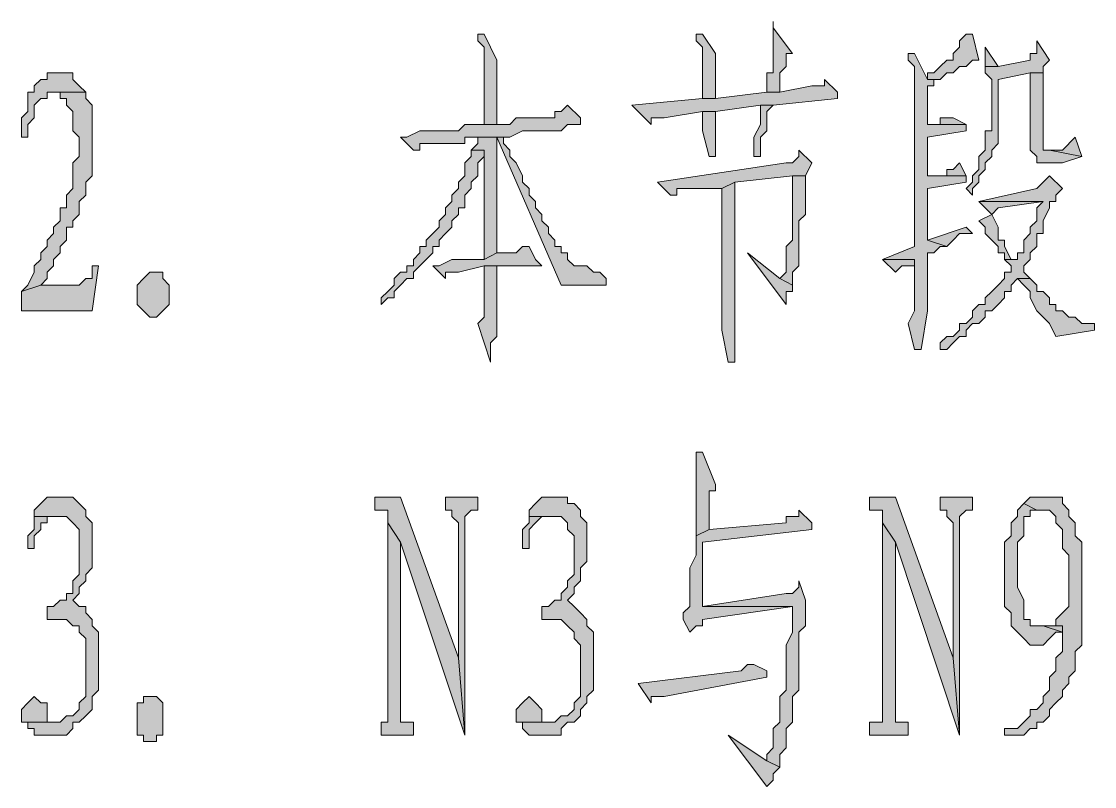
# Model space of a CAD drawing. Header units: millimetres. Extents: x 6 to 291, y 4 to 206.
# Drawn here: x 246.46 to 253.53, y 17.74 to 22.78 of the extents above; entities that cross this region are included whole.
import ezdxf

# ---------------------------------------------------------------- set-up
doc = ezdxf.new("R2010")
doc.units = ezdxf.units.MM
doc.layers.add('C00-00-00', color=7, linetype='Continuous')

msp = doc.modelspace()

# ---------------------------------------------------------------- hatches: boundary and pattern name
at = {"layer": 'C00-00-00'}
h = msp.add_hatch(color=256, dxfattribs=at)
h.dxf.hatch_style = 2
h.paths.add_polyline_path([(251.417664, 22.775338), (251.417664, 22.436671), (251.375331, 22.436671), (251.375331, 22.352004), (251.375331, 22.309671), (251.459997, 22.309671), (251.459997, 22.394338), (251.459997, 22.436671), (251.502331, 22.479004), (251.502331, 22.521338), (251.502331, 22.563671), (251.544664, 22.563671), (251.417664, 22.733004)])
h = msp.add_hatch(color=256, dxfattribs=at)
h.dxf.hatch_style = 2
h.paths.add_polyline_path([(249.512661, 22.690669), (249.470328, 22.690669), (249.470328, 22.648336), (249.512661, 22.606002), (249.512661, 22.521336), (249.512661, 22.479002), (249.512661, 22.098002), (249.597328, 22.098002), (249.597328, 22.352002), (249.597328, 22.436669), (249.597328, 22.479002), (249.597328, 22.521336)])
h = msp.add_hatch(color=256, dxfattribs=at)
h.dxf.hatch_style = 2
h.paths.add_polyline_path([(250.951995, 22.690669), (250.909661, 22.690669), (250.909661, 22.648336), (250.951995, 22.606002), (250.951995, 22.563669), (250.951995, 22.267336), (251.036661, 22.267336), (251.036661, 22.479002), (251.036661, 22.563669)])
h = msp.add_hatch(color=256, dxfattribs=at)
h.dxf.hatch_style = 2
h.paths.add_polyline_path([(252.730003, 22.690669), (252.68767, 22.690669), (252.645337, 22.648336), (252.645337, 22.606002), (252.603003, 22.563669), (252.603003, 22.521336), (252.56067, 22.521336), (252.518337, 22.479002), (252.476003, 22.436669), (252.43367, 22.436669), (252.43367, 22.394336), (252.518337, 22.394336), (252.56067, 22.436669), (252.603003, 22.436669), (252.645337, 22.479002), (252.68767, 22.479002), (252.730003, 22.521336), (252.772337, 22.521336)])
h = msp.add_hatch(color=256, dxfattribs=at)
h.dxf.hatch_style = 2
h.paths.add_polyline_path([(253.15333, 22.648343), (253.15333, 22.563676), (253.110997, 22.563676), (253.110997, 22.521343), (252.89933, 22.47901), (252.814663, 22.47901), (252.814663, 22.436676), (252.856997, 22.394343), (252.856997, 22.055676), (252.814663, 22.055676), (252.814663, 21.97101), (252.814663, 21.928676), (252.77233, 21.886343), (252.77233, 21.801676), (252.729997, 21.759343), (252.729997, 21.71701), (252.687663, 21.674676), (252.729997, 21.632343), (252.729997, 21.674676), (252.77233, 21.71701), (252.77233, 21.759343), (252.814663, 21.801676), (252.814663, 21.84401), (252.856997, 21.886343), (252.856997, 21.928676), (252.89933, 21.97101), (252.89933, 22.013343), (252.89933, 22.394343), (253.110997, 22.436676), (253.195663, 22.436676), (253.195663, 22.47901), (253.237997, 22.521343)])
h = msp.add_hatch(color=256, dxfattribs=at)
h.dxf.hatch_style = 2
h.paths.add_polyline_path([(252.349003, 22.563674), (252.306669, 22.563674), (252.306669, 22.521341), (252.349003, 22.479008), (252.349003, 21.420674), (252.349003, 21.336008), (252.349003, 21.293674), (252.137336, 21.209008), (252.349003, 21.209008), (252.349003, 21.166674), (252.349003, 20.870341), (252.306669, 20.785674), (252.349003, 20.616341), (252.391336, 20.616341), (252.433669, 20.870341), (252.433669, 21.251341), (252.476003, 21.251341), (252.518336, 21.293674), (252.560669, 21.293674), (252.433669, 21.336008), (252.433669, 21.674674), (252.687669, 21.717008), (252.687669, 21.759341), (252.433669, 21.759341), (252.433669, 22.013341), (252.687669, 22.055674), (252.687669, 22.098008), (252.433669, 22.098008), (252.433669, 22.352008), (252.476003, 22.352008), (252.476003, 22.394341), (252.518336, 22.394341), (252.433669, 22.394341)])
h = msp.add_hatch(color=256, dxfattribs=at)
h.dxf.hatch_style = 2
h.paths.add_polyline_path([(252.814672, 22.606001), (252.814672, 22.563667), (252.814672, 22.521334), (252.814672, 22.479001), (252.899339, 22.479001)])
h = msp.add_hatch(color=256, dxfattribs=at)
h.dxf.hatch_style = 2
h.paths.add_polyline_path([(246.718661, 22.436663), (246.633995, 22.436663), (246.633995, 22.39433), (246.591661, 22.39433), (246.549328, 22.351997), (246.549328, 22.309663), (246.506995, 22.309663), (246.506995, 22.26733), (246.506995, 22.224997), (246.506995, 22.182663), (246.464661, 22.14033), (246.464661, 22.01333), (246.506995, 22.01333), (246.506995, 22.097997), (246.549328, 22.14033), (246.549328, 22.182663), (246.549328, 22.224997), (246.591661, 22.26733), (246.633995, 22.26733), (246.633995, 22.309663), (246.676328, 22.309663), (246.887995, 22.309663), (246.845661, 22.351997), (246.803328, 22.39433), (246.803328, 22.436663)])
h = msp.add_hatch(color=256, dxfattribs=at)
h.dxf.hatch_style = 2
h.paths.add_polyline_path([(253.195672, 22.436663), (253.111006, 22.436663), (253.111006, 22.01333), (253.111006, 21.928663), (253.153339, 21.88633), (253.153339, 21.843997), (253.195672, 21.843997), (253.322672, 21.843997), (253.449672, 21.88633), (253.238006, 21.928663), (253.195672, 21.928663), (253.195672, 21.970997)])
h = msp.add_hatch(color=256, dxfattribs=at)
h.dxf.hatch_style = 2
h.paths.add_polyline_path([(251.756339, 22.394337), (251.756339, 22.352004), (251.714005, 22.352004), (251.671672, 22.352004), (251.460005, 22.30967), (251.375339, 22.30967), (251.036672, 22.267337), (250.952005, 22.267337), (250.486339, 22.225004), (250.613339, 22.098004), (250.613339, 22.140337), (250.655672, 22.140337), (250.698005, 22.140337), (250.952005, 22.18267), (251.036672, 22.18267), (251.333005, 22.225004), (251.417672, 22.225004), (251.841005, 22.267337), (251.841005, 22.30967)])
h = msp.add_hatch(color=256, dxfattribs=at)
h.dxf.hatch_style = 2
h.paths.add_polyline_path([(246.887999, 22.309669), (246.676332, 22.309669), (246.718665, 22.309669), (246.718665, 22.267335), (246.760999, 22.267335), (246.760999, 22.225002), (246.803332, 22.182669), (246.803332, 22.140335), (246.803332, 22.055669), (246.845665, 22.013335), (246.845665, 21.886335), (246.803332, 21.844002), (246.803332, 21.759335), (246.803332, 21.717002), (246.803332, 21.674669), (246.760999, 21.632335), (246.760999, 21.590002), (246.760999, 21.547669), (246.718665, 21.547669), (246.718665, 21.505335), (246.718665, 21.463002), (246.676332, 21.420669), (246.676332, 21.378335), (246.633999, 21.336002), (246.633999, 21.293669), (246.591665, 21.251335), (246.591665, 21.209002), (246.549332, 21.166669), (246.549332, 21.124335), (246.506999, 21.039669), (246.464665, 20.997335), (246.591665, 21.039669), (246.633999, 21.082002), (246.633999, 21.124335), (246.676332, 21.166669), (246.676332, 21.209002), (246.718665, 21.251335), (246.718665, 21.293669), (246.760999, 21.336002), (246.760999, 21.378335), (246.760999, 21.420669), (246.803332, 21.420669), (246.803332, 21.463002), (246.845665, 21.505335), (246.845665, 21.547669), (246.845665, 21.590002), (246.887999, 21.632335), (246.887999, 21.674669), (246.887999, 21.717002), (246.930332, 21.759335), (246.930332, 21.801669), (246.930332, 21.844002), (246.930332, 22.140335), (246.930332, 22.182669), (246.930332, 22.225002), (246.887999, 22.267335)])
h = msp.add_hatch(color=256, dxfattribs=at)
h.dxf.hatch_style = 2
h.paths.add_polyline_path([(250.062999, 22.225), (250.020665, 22.182666), (249.978332, 22.182666), (249.978332, 22.140333), (249.893665, 22.140333), (249.851332, 22.140333), (249.724332, 22.140333), (249.681999, 22.098), (249.597332, 22.098), (249.512665, 22.098), (249.427999, 22.098), (249.385665, 22.098), (249.343332, 22.055666), (249.258665, 22.055666), (249.173999, 22.055666), (249.089332, 22.055666), (249.004665, 22.013333), (248.962332, 22.013333), (249.046999, 21.928666), (249.089332, 21.928666), (249.089332, 21.971), (249.216332, 21.971), (249.258665, 21.971), (249.385665, 21.971), (249.385665, 22.013333), (249.470332, 22.013333), (249.597332, 22.013333), (249.681999, 22.013333), (249.766665, 22.055666), (249.851332, 22.055666), (249.893665, 22.055666), (250.020665, 22.055666), (250.062999, 22.098), (250.147665, 22.098), (250.147665, 22.140333)])
h = msp.add_hatch(color=256, dxfattribs=at)
h.dxf.hatch_style = 2
h.paths.add_polyline_path([(251.417664, 22.225), (251.332997, 22.225), (251.332997, 22.182666), (251.332997, 22.140333), (251.332997, 22.098), (251.290664, 22.013333), (251.290664, 21.971), (251.290664, 21.928666), (251.290664, 21.886333), (251.332997, 21.886333), (251.332997, 21.971), (251.332997, 22.013333), (251.375331, 22.055666), (251.375331, 22.098), (251.375331, 22.182666)])
h = msp.add_hatch(color=256, dxfattribs=at)
h.dxf.hatch_style = 2
h.paths.add_polyline_path([(251.036663, 22.182674), (250.951997, 22.182674), (250.951997, 22.098007), (250.951997, 22.055674), (250.99433, 21.88634), (251.036663, 21.88634), (251.036663, 21.928674), (251.036663, 22.098007), (251.036663, 22.14034)])
h = msp.add_hatch(color=256, dxfattribs=at)
h.dxf.hatch_style = 2
h.paths.add_polyline_path([(252.602992, 22.140331), (252.518326, 22.140331), (252.518326, 22.097998), (252.433659, 22.097998), (252.687659, 22.097998)])
h = msp.add_hatch(color=256, dxfattribs=at)
h.dxf.hatch_style = 2
h.paths.add_polyline_path([(249.597329, 22.013336), (249.470329, 22.013336), (249.470329, 21.971003), (249.427996, 21.92867), (249.512663, 21.92867), (249.512663, 21.886336), (249.512663, 21.505336), (249.512663, 21.42067), (249.512663, 21.209003), (249.597329, 21.251336), (249.597329, 21.886336), (249.597329, 21.971003)])
h = msp.add_hatch(color=256, dxfattribs=at)
h.dxf.hatch_style = 2
h.paths.add_polyline_path([(249.639672, 22.013336), (249.597339, 22.013336), (250.020672, 21.03967), (250.317005, 21.03967), (250.317005, 21.082003), (250.274672, 21.124336), (250.232339, 21.124336), (250.190005, 21.16667), (250.147672, 21.16667), (250.105339, 21.16667), (250.063005, 21.209003), (250.063005, 21.251336), (250.020672, 21.251336), (250.020672, 21.29367), (249.978339, 21.29367), (249.978339, 21.336003), (249.936005, 21.378336), (249.936005, 21.42067), (249.893672, 21.463003), (249.893672, 21.505336), (249.851339, 21.54767), (249.851339, 21.590003), (249.809005, 21.632336), (249.809005, 21.67467), (249.766672, 21.717003), (249.766672, 21.759336), (249.724339, 21.844003), (249.682005, 21.886336), (249.682005, 21.92867), (249.639672, 21.971003)])
h = msp.add_hatch(color=256, dxfattribs=at)
h.dxf.hatch_style = 2
h.paths.add_polyline_path([(253.407336, 22.013336), (253.322667, 21.928668), (253.237999, 21.928668), (253.449662, 21.886342)])
h = msp.add_hatch(color=256, dxfattribs=at)
h.dxf.hatch_style = 2
h.paths.add_polyline_path([(249.427992, 21.928668), (249.427992, 21.886334), (249.385659, 21.844001), (249.385659, 21.801668), (249.385659, 21.759334), (249.343326, 21.717001), (249.343326, 21.674668), (249.300992, 21.632334), (249.300992, 21.590001), (249.258659, 21.547668), (249.258659, 21.505334), (249.216326, 21.463001), (249.216326, 21.420668), (249.173992, 21.378334), (249.131659, 21.336001), (249.131659, 21.293668), (249.089326, 21.293668), (249.089326, 21.251334), (249.046992, 21.209001), (249.046992, 21.166668), (249.004659, 21.166668), (249.004659, 21.124334), (248.962326, 21.124334), (248.919992, 21.082001), (248.919992, 21.039668), (248.877659, 20.997334), (248.835326, 20.955001), (248.835326, 20.912668), (248.877659, 20.955001), (248.919992, 20.955001), (248.919992, 20.997334), (248.962326, 21.039668), (249.004659, 21.082001), (249.046992, 21.082001), (249.046992, 21.124334), (249.089326, 21.166668), (249.131659, 21.209001), (249.173992, 21.251334), (249.173992, 21.293668), (249.216326, 21.293668), (249.216326, 21.336001), (249.258659, 21.378334), (249.300992, 21.420668), (249.300992, 21.463001), (249.343326, 21.505334), (249.343326, 21.547668), (249.385659, 21.547668), (249.385659, 21.590001), (249.385659, 21.632334), (249.427992, 21.674668), (249.427992, 21.717001), (249.470326, 21.759334), (249.470326, 21.801668), (249.470326, 21.844001), (249.512659, 21.886334), (249.512659, 21.928668)])
h = msp.add_hatch(color=256, dxfattribs=at)
h.dxf.hatch_style = 2
h.paths.add_polyline_path([(251.587001, 21.928668), (251.587001, 21.886334), (251.544668, 21.844001), (251.502335, 21.844001), (250.655668, 21.717001), (250.740335, 21.632334), (250.782668, 21.632334), (250.782668, 21.674668), (250.825001, 21.674668), (251.079001, 21.674668), (251.163668, 21.717001), (251.544668, 21.759334), (251.629335, 21.759334), (251.671668, 21.844001)])
h = msp.add_hatch(color=256, dxfattribs=at)
h.dxf.hatch_style = 2
h.paths.add_polyline_path([(252.645335, 21.843999), (252.603001, 21.801666), (252.560668, 21.801666), (252.560668, 21.759333), (252.433668, 21.759333), (252.687668, 21.759333)])
h = msp.add_hatch(color=256, dxfattribs=at)
h.dxf.hatch_style = 2
h.paths.add_polyline_path([(251.163674, 21.717004), (251.079008, 21.674671), (251.079008, 20.785671), (251.079008, 20.743338), (251.121341, 20.531671), (251.163674, 20.531671), (251.163674, 20.785671)])
h = msp.add_hatch(color=256, dxfattribs=at)
h.dxf.hatch_style = 2
h.paths.add_polyline_path([(251.629328, 21.759331), (251.544661, 21.759331), (251.544661, 21.716997), (251.544661, 21.674664), (251.544661, 21.335997), (251.502328, 21.293664), (251.502328, 21.208997), (251.502328, 21.166664), (251.502328, 21.124331), (251.459994, 21.081997), (251.544661, 21.039664), (251.544661, 21.081997), (251.544661, 21.124331), (251.586994, 21.166664), (251.586994, 21.251331), (251.586994, 21.335997), (251.586994, 21.378331), (251.586994, 21.420664), (251.586994, 21.462997), (251.629328, 21.505331)])
h = msp.add_hatch(color=256, dxfattribs=at)
h.dxf.hatch_style = 2
h.paths.add_polyline_path([(253.237999, 21.759331), (253.195665, 21.716997), (253.153332, 21.674664), (252.772332, 21.589997), (253.195665, 21.589997), (253.153332, 21.547664), (253.153332, 21.505331), (253.153332, 21.462997), (253.110999, 21.420664), (253.110999, 21.378331), (253.068665, 21.335997), (253.068665, 21.293664), (253.068665, 21.251331), (253.026332, 21.251331), (253.026332, 21.208997), (252.941665, 21.208997), (252.983999, 21.166664), (252.983999, 21.124331), (252.941665, 21.124331), (252.941665, 21.081997), (252.899332, 21.039664), (252.856999, 20.997331), (252.814665, 20.954997), (252.814665, 20.912664), (252.772332, 20.912664), (252.729999, 20.870331), (252.729999, 20.827997), (252.687665, 20.785664), (252.645332, 20.785664), (252.645332, 20.743331), (252.602999, 20.700997), (252.560665, 20.700997), (252.518332, 20.658664), (252.518332, 20.616331), (252.560665, 20.616331), (252.602999, 20.658664), (252.645332, 20.700997), (252.687665, 20.700997), (252.687665, 20.743331), (252.729999, 20.785664), (252.772332, 20.785664), (252.814665, 20.827997), (252.814665, 20.870331), (252.856999, 20.870331), (252.899332, 20.912664), (252.941665, 20.954997), (252.941665, 20.997331), (252.983999, 20.997331), (252.983999, 21.039664), (253.026332, 21.081997), (253.110999, 21.081997), (253.068665, 21.124331), (253.068665, 21.166664), (253.110999, 21.208997), (253.110999, 21.251331), (253.153332, 21.293664), (253.153332, 21.335997), (253.153332, 21.378331), (253.195665, 21.378331), (253.195665, 21.420664), (253.195665, 21.462997), (253.237999, 21.547664), (253.237999, 21.589997), (253.280332, 21.589997), (253.280332, 21.632331), (253.322665, 21.674664)])
h = msp.add_hatch(color=256, dxfattribs=at)
h.dxf.hatch_style = 2
h.paths.add_polyline_path([(252.772329, 21.59001), (252.856996, 21.505343), (252.899329, 21.547676), (253.195663, 21.59001)])
h = msp.add_hatch(color=256, dxfattribs=at)
h.dxf.hatch_style = 2
h.paths.add_polyline_path([(252.856998, 21.505341), (252.772331, 21.463008), (252.814665, 21.420674), (252.814665, 21.378341), (252.856998, 21.336008), (252.899331, 21.293674), (252.899331, 21.251341), (252.941665, 21.251341), (252.941665, 21.209008), (253.026331, 21.209008), (252.983998, 21.209008), (252.941665, 21.293674), (252.941665, 21.336008), (252.899331, 21.336008), (252.899331, 21.378341), (252.899331, 21.420674)])
h = msp.add_hatch(color=256, dxfattribs=at)
h.dxf.hatch_style = 2
h.paths.add_polyline_path([(252.687661, 21.420672), (252.433661, 21.336006), (252.560661, 21.293672), (252.602994, 21.336006), (252.645328, 21.378339), (252.729994, 21.378339)])
h = msp.add_hatch(color=256, dxfattribs=at)
h.dxf.hatch_style = 2
h.paths.add_polyline_path([(249.808993, 21.293661), (249.76666, 21.293661), (249.724326, 21.251328), (249.681993, 21.251328), (249.597326, 21.251328), (249.51266, 21.208995), (249.427993, 21.208995), (249.38566, 21.208995), (249.300993, 21.208995), (249.216326, 21.166661), (249.173993, 21.166661), (249.25866, 21.081995), (249.25866, 21.124328), (249.300993, 21.124328), (249.343326, 21.124328), (249.51266, 21.166661), (249.597326, 21.166661), (249.89366, 21.166661), (249.851326, 21.208995)])
h = msp.add_hatch(color=256, dxfattribs=at)
h.dxf.hatch_style = 2
h.paths.add_polyline_path([(251.248327, 21.251335), (251.502327, 20.912669), (251.502327, 20.955002), (251.502327, 20.997335), (251.54466, 20.997335), (251.54466, 21.039669), (251.459994, 21.082002)])
h = msp.add_hatch(color=256, dxfattribs=at)
h.dxf.hatch_style = 2
h.paths.add_polyline_path([(246.972667, 21.166666), (246.930334, 21.166666), (246.930334, 21.124333), (246.930334, 21.082), (246.888001, 21.082), (246.845667, 21.039666), (246.591667, 21.039666), (246.464667, 20.997333), (246.464667, 20.955), (246.464667, 20.870333), (246.930334, 20.870333)])
h = msp.add_hatch(color=256, dxfattribs=at)
h.dxf.hatch_style = 2
h.paths.add_polyline_path([(249.597329, 21.166666), (249.512663, 21.166666), (249.512663, 20.828), (249.470329, 20.785666), (249.554996, 20.531666), (249.554996, 20.574), (249.554996, 20.658666), (249.597329, 20.701), (249.597329, 20.785666)])
h = msp.add_hatch(color=256, dxfattribs=at)
h.dxf.hatch_style = 2
h.paths.add_polyline_path([(252.137339, 21.209009), (252.222006, 21.124342), (252.264339, 21.166675), (252.306672, 21.166675), (252.349006, 21.166675), (252.349006, 21.209009)])
h = msp.add_hatch(color=256, dxfattribs=at)
h.dxf.hatch_style = 2
h.paths.add_polyline_path([(247.395994, 20.870334), (247.353661, 20.828001), (247.311328, 20.828001), (247.268994, 20.870334), (247.226661, 20.912668), (247.226661, 21.039668), (247.268994, 21.082001), (247.311328, 21.124334), (247.395994, 21.124334), (247.395994, 21.082001), (247.438328, 21.039668), (247.438328, 20.912668)])
h = msp.add_hatch(color=256, dxfattribs=at)
h.dxf.hatch_style = 2
h.paths.add_polyline_path([(253.111004, 21.081998), (253.026337, 21.081998), (253.068671, 21.039665), (253.111004, 20.997331), (253.111004, 20.954998), (253.153337, 20.870331), (253.195671, 20.827998), (253.238004, 20.785665), (253.280337, 20.700998), (253.534337, 20.743331), (253.534337, 20.785665), (253.449671, 20.785665), (253.407337, 20.827998), (253.365004, 20.827998), (253.322671, 20.870331), (253.280337, 20.870331), (253.280337, 20.912665), (253.238004, 20.912665), (253.238004, 20.954998), (253.195671, 20.997331), (253.153337, 20.997331), (253.153337, 21.039665)])
h = msp.add_hatch(color=256, dxfattribs=at)
h.dxf.hatch_style = 2
h.paths.add_polyline_path([(250.951995, 19.938996), (250.909661, 19.938996), (250.909661, 19.896663), (250.909661, 19.600329), (250.909661, 19.515663), (250.909661, 19.388663), (250.994328, 19.430996), (250.994328, 19.642663), (250.994328, 19.684996), (251.036661, 19.684996), (251.036661, 19.727329)])
h = msp.add_hatch(color=256, dxfattribs=at)
h.dxf.hatch_style = 2
h.paths.add_polyline_path([(246.718661, 19.642664), (246.676328, 19.642664), (246.633995, 19.642664), (246.591661, 19.600331), (246.549328, 19.557997), (246.549328, 19.515664), (246.718661, 19.515664), (246.760995, 19.515664), (246.803328, 19.473331), (246.845661, 19.430997), (246.845661, 19.346331), (246.845661, 19.303997), (246.845661, 19.219331), (246.845661, 19.176997), (246.845661, 19.134664), (246.803328, 19.092331), (246.803328, 19.049997), (246.803328, 19.007664), (246.760995, 19.007664), (246.760995, 18.965331), (246.718661, 18.965331), (246.676328, 18.922997), (246.633995, 18.922997), (246.633995, 18.838331), (246.718661, 18.838331), (246.760995, 18.838331), (246.803328, 18.795997), (246.845661, 18.795997), (246.845661, 18.753664), (246.887995, 18.711331), (246.887995, 18.668997), (246.887995, 18.626664), (246.887995, 18.372664), (246.887995, 18.330331), (246.845661, 18.287997), (246.845661, 18.245664), (246.803328, 18.203331), (246.760995, 18.203331), (246.718661, 18.160997), (246.633995, 18.160997), (246.506995, 18.160997), (246.506995, 18.118664), (246.549328, 18.118664), (246.549328, 18.076331), (246.591661, 18.076331), (246.718661, 18.076331), (246.760995, 18.076331), (246.803328, 18.118664), (246.803328, 18.160997), (246.845661, 18.160997), (246.887995, 18.203331), (246.930328, 18.245664), (246.930328, 18.287997), (246.930328, 18.330331), (246.972661, 18.372664), (246.972661, 18.414997), (246.972661, 18.711331), (246.972661, 18.753664), (246.930328, 18.795997), (246.930328, 18.838331), (246.887995, 18.880664), (246.887995, 18.922997), (246.845661, 18.922997), (246.803328, 18.965331), (246.845661, 19.007664), (246.845661, 19.049997), (246.887995, 19.092331), (246.887995, 19.134664), (246.930328, 19.176997), (246.930328, 19.219331), (246.930328, 19.261664), (246.930328, 19.388664), (246.930328, 19.430997), (246.930328, 19.473331), (246.887995, 19.515664), (246.887995, 19.557997), (246.845661, 19.600331), (246.803328, 19.642664), (246.760995, 19.642664)])
h = msp.add_hatch(color=256, dxfattribs=at)
h.dxf.hatch_style = 2
h.paths.add_polyline_path([(248.962339, 19.642664), (248.793006, 19.642664), (248.793006, 19.557997), (248.835339, 19.557997), (248.877672, 19.557997), (248.877672, 19.473331), (248.962339, 19.346331), (249.385672, 18.076331), (249.343339, 18.584331)])
h = msp.add_hatch(color=256, dxfattribs=at)
h.dxf.hatch_style = 2
h.paths.add_polyline_path([(249.470335, 19.642664), (249.258668, 19.642664), (249.258668, 19.557997), (249.301001, 19.557997), (249.301001, 19.515664), (249.343335, 19.473331), (249.343335, 18.584331), (249.385668, 18.076331), (249.385668, 19.515664), (249.428001, 19.557997), (249.470335, 19.557997)])
h = msp.add_hatch(color=256, dxfattribs=at)
h.dxf.hatch_style = 2
h.paths.add_polyline_path([(249.97833, 19.642664), (249.935997, 19.642664), (249.893663, 19.642664), (249.85133, 19.600331), (249.808997, 19.557997), (249.808997, 19.515664), (249.97833, 19.515664), (250.020663, 19.515664), (250.062997, 19.473331), (250.062997, 19.430997), (250.10533, 19.388664), (250.10533, 19.134664), (250.062997, 19.092331), (250.062997, 19.049997), (250.020663, 19.007664), (250.020663, 18.965331), (249.97833, 18.965331), (249.935997, 18.922997), (249.893663, 18.922997), (249.893663, 18.838331), (249.97833, 18.838331), (250.020663, 18.838331), (250.062997, 18.795997), (250.10533, 18.753664), (250.10533, 18.711331), (250.147663, 18.668997), (250.147663, 18.626664), (250.147663, 18.584331), (250.147663, 18.414997), (250.147663, 18.372664), (250.147663, 18.330331), (250.10533, 18.287997), (250.10533, 18.245664), (250.062997, 18.203331), (250.020663, 18.203331), (249.97833, 18.160997), (249.893663, 18.160997), (249.766663, 18.160997), (249.766663, 18.118664), (249.808997, 18.076331), (249.85133, 18.076331), (249.97833, 18.076331), (250.020663, 18.076331), (250.020663, 18.118664), (250.062997, 18.160997), (250.10533, 18.160997), (250.147663, 18.203331), (250.147663, 18.245664), (250.189997, 18.287997), (250.189997, 18.330331), (250.23233, 18.372664), (250.23233, 18.414997), (250.23233, 18.457331), (250.23233, 18.711331), (250.23233, 18.753664), (250.189997, 18.795997), (250.189997, 18.838331), (250.147663, 18.880664), (250.10533, 18.922997), (250.062997, 18.965331), (250.10533, 19.007664), (250.10533, 19.049997), (250.147663, 19.092331), (250.147663, 19.134664), (250.147663, 19.176997), (250.189997, 19.219331), (250.189997, 19.261664), (250.189997, 19.346331), (250.189997, 19.388664), (250.189997, 19.473331), (250.147663, 19.515664), (250.147663, 19.557997), (250.10533, 19.600331), (250.062997, 19.600331), (250.062997, 19.642664), (250.020663, 19.642664)])
h = msp.add_hatch(color=256, dxfattribs=at)
h.dxf.hatch_style = 2
h.paths.add_polyline_path([(252.222008, 19.642664), (252.052674, 19.642664), (252.052674, 19.557997), (252.095008, 19.557997), (252.137341, 19.557997), (252.137341, 19.473331), (252.222008, 19.346331), (252.645341, 18.076331), (252.603008, 18.584331)])
h = msp.add_hatch(color=256, dxfattribs=at)
h.dxf.hatch_style = 2
h.paths.add_polyline_path([(252.730003, 19.642664), (252.518337, 19.642664), (252.518337, 19.557997), (252.56067, 19.557997), (252.56067, 19.515664), (252.603003, 19.473331), (252.603003, 18.584331), (252.645337, 18.076331), (252.645337, 19.473331), (252.645337, 19.515664), (252.68767, 19.557997), (252.730003, 19.557997)])
h = msp.add_hatch(color=256, dxfattribs=at)
h.dxf.hatch_style = 2
h.paths.add_polyline_path([(253.068661, 19.600338), (253.026328, 19.558004), (253.026328, 19.515671), (252.983995, 19.473338), (252.983995, 19.431004), (252.983995, 19.388671), (252.941661, 19.346338), (252.941661, 19.304004), (252.941661, 19.261671), (252.941661, 19.092338), (252.941661, 19.050004), (252.941661, 18.923004), (252.983995, 18.880671), (252.983995, 18.838338), (252.983995, 18.796004), (253.026328, 18.753671), (253.068661, 18.711338), (253.110995, 18.669004), (253.153328, 18.669004), (253.195661, 18.669004), (253.237995, 18.711338), (253.280328, 18.753671), (253.322661, 18.753671), (253.195661, 18.796004), (253.153328, 18.796004), (253.110995, 18.796004), (253.110995, 18.838338), (253.068661, 18.838338), (253.068661, 18.880671), (253.068661, 18.965338), (253.026328, 19.050004), (253.026328, 19.346338), (253.068661, 19.388671), (253.068661, 19.431004), (253.068661, 19.473338), (253.068661, 19.515671), (253.110995, 19.515671), (253.110995, 19.558004), (253.153328, 19.558004)])
h = msp.add_hatch(color=256, dxfattribs=at)
h.dxf.hatch_style = 2
h.paths.add_polyline_path([(253.195672, 19.642664), (253.111006, 19.642664), (253.068672, 19.600331), (253.153339, 19.557997), (253.238006, 19.557997), (253.280339, 19.515664), (253.280339, 19.473331), (253.322672, 19.430997), (253.322672, 19.388664), (253.322672, 19.346331), (253.322672, 19.303997), (253.365006, 19.261664), (253.365006, 18.922997), (253.322672, 18.880664), (253.280339, 18.838331), (253.280339, 18.795997), (253.322672, 18.795997), (253.322672, 18.711331), (253.322672, 18.668997), (253.322672, 18.626664), (253.280339, 18.584331), (253.280339, 18.541997), (253.280339, 18.499664), (253.238006, 18.457331), (253.238006, 18.414997), (253.238006, 18.372664), (253.195672, 18.330331), (253.195672, 18.287997), (253.153339, 18.245664), (253.111006, 18.245664), (253.111006, 18.203331), (253.068672, 18.160997), (253.026339, 18.118664), (252.984006, 18.118664), (252.941672, 18.118664), (252.941672, 18.076331), (252.984006, 18.076331), (253.026339, 18.076331), (253.068672, 18.076331), (253.111006, 18.118664), (253.153339, 18.118664), (253.153339, 18.160997), (253.195672, 18.160997), (253.238006, 18.203331), (253.238006, 18.245664), (253.280339, 18.287997), (253.322672, 18.330331), (253.322672, 18.372664), (253.365006, 18.414997), (253.365006, 18.457331), (253.407339, 18.499664), (253.407339, 18.541997), (253.407339, 18.584331), (253.407339, 18.626664), (253.449672, 18.668997), (253.449672, 18.753664), (253.449672, 18.838331), (253.449672, 19.261664), (253.449672, 19.303997), (253.449672, 19.346331), (253.407339, 19.388664), (253.407339, 19.430997), (253.407339, 19.473331), (253.365006, 19.515664), (253.365006, 19.557997), (253.322672, 19.600331), (253.322672, 19.642664), (253.280339, 19.642664)])
h = msp.add_hatch(color=256, dxfattribs=at)
h.dxf.hatch_style = 2
h.paths.add_polyline_path([(246.54934, 19.515669), (246.54934, 19.473336), (246.54934, 19.431002), (246.507007, 19.388669), (246.507007, 19.304002), (246.54934, 19.304002), (246.54934, 19.388669), (246.591674, 19.431002), (246.591674, 19.473336), (246.634007, 19.473336), (246.634007, 19.515669), (246.67634, 19.515669), (246.718674, 19.515669)])
h = msp.add_hatch(color=256, dxfattribs=at)
h.dxf.hatch_style = 2
h.paths.add_polyline_path([(249.808993, 19.515669), (249.808993, 19.473336), (249.76666, 19.431002), (249.76666, 19.346336), (249.76666, 19.304002), (249.808993, 19.304002), (249.808993, 19.388669), (249.808993, 19.431002), (249.851326, 19.473336), (249.89366, 19.515669), (249.935993, 19.515669), (249.978326, 19.515669)])
h = msp.add_hatch(color=256, dxfattribs=at)
h.dxf.hatch_style = 2
h.paths.add_polyline_path([(251.587001, 19.557995), (251.587001, 19.515662), (251.544668, 19.515662), (251.502335, 19.515662), (251.502335, 19.473329), (250.994335, 19.430995), (250.909668, 19.388662), (250.909668, 19.261662), (250.867335, 19.176995), (250.867335, 19.007662), (250.867335, 18.965329), (250.867335, 18.922995), (250.825001, 18.880662), (250.825001, 18.838329), (250.867335, 18.753662), (250.909668, 18.795995), (250.952001, 18.795995), (250.952001, 18.838329), (251.544668, 18.922995), (250.952001, 18.922995), (250.952001, 18.965329), (250.952001, 19.092329), (250.952001, 19.176995), (250.952001, 19.346329), (251.671668, 19.430995), (251.671668, 19.473329)])
h = msp.add_hatch(color=256, dxfattribs=at)
h.dxf.hatch_style = 2
h.paths.add_polyline_path([(248.877671, 19.473343), (248.877671, 18.203343), (248.877671, 18.16101), (248.835337, 18.16101), (248.835337, 18.076343), (249.047004, 18.076343), (249.047004, 18.16101), (249.004671, 18.16101), (248.962337, 18.16101), (248.962337, 18.203343), (248.962337, 18.245676), (248.962337, 19.346343)])
h = msp.add_hatch(color=256, dxfattribs=at)
h.dxf.hatch_style = 2
h.paths.add_polyline_path([(252.137339, 19.473343), (252.137339, 18.203343), (252.137339, 18.16101), (252.095006, 18.16101), (252.052672, 18.16101), (252.052672, 18.076343), (252.306672, 18.076343), (252.306672, 18.16101), (252.264339, 18.16101), (252.222006, 18.16101), (252.222006, 18.203343), (252.222006, 19.346343)])
h = msp.add_hatch(color=256, dxfattribs=at)
h.dxf.hatch_style = 2
h.paths.add_polyline_path([(251.587001, 19.092342), (251.587001, 19.050009), (251.544668, 19.007675), (251.502335, 19.007675), (250.952001, 18.923009), (251.544668, 18.923009), (251.544668, 18.880675), (251.544668, 18.753675), (251.502335, 18.669009), (251.502335, 18.499675), (251.502335, 18.457342), (251.502335, 18.372675), (251.460001, 18.330342), (251.460001, 18.245675), (251.460001, 18.203342), (251.460001, 18.161009), (251.417668, 18.118675), (251.417668, 18.034009), (251.417668, 17.991675), (251.375335, 17.949342), (251.375335, 17.907009), (251.460001, 17.864675), (251.460001, 17.949342), (251.502335, 17.991675), (251.502335, 18.034009), (251.502335, 18.076342), (251.502335, 18.118675), (251.544668, 18.161009), (251.544668, 18.203342), (251.544668, 18.245675), (251.544668, 18.330342), (251.587001, 18.372675), (251.587001, 18.499675), (251.587001, 18.584342), (251.587001, 18.753675), (251.629335, 18.796009), (251.629335, 18.880675), (251.629335, 18.923009), (251.629335, 18.965342)])
h = msp.add_hatch(color=256, dxfattribs=at)
h.dxf.hatch_style = 2
h.paths.add_polyline_path([(253.280341, 18.79601), (253.237999, 18.79601), (253.195672, 18.79601), (253.322667, 18.753668), (253.322667, 18.79601)])
h = msp.add_hatch(color=256, dxfattribs=at)
h.dxf.hatch_style = 2
h.paths.add_polyline_path([(251.290669, 18.542004), (251.248336, 18.542004), (251.206003, 18.499671), (250.528669, 18.415004), (250.613336, 18.288004), (250.613336, 18.330338), (250.655669, 18.330338), (250.698003, 18.330338), (251.375336, 18.457338), (251.375336, 18.499671)])
h = msp.add_hatch(color=256, dxfattribs=at)
h.dxf.hatch_style = 2
h.paths.add_polyline_path([(246.54934, 18.330341), (246.507007, 18.288008), (246.464674, 18.245674), (246.464674, 18.161008), (246.507007, 18.161008), (246.634007, 18.161008), (246.634007, 18.245674), (246.634007, 18.288008), (246.591674, 18.288008)])
h = msp.add_hatch(color=256, dxfattribs=at)
h.dxf.hatch_style = 2
h.paths.add_polyline_path([(247.353668, 18.076335), (247.353668, 18.034002), (247.269001, 18.034002), (247.269001, 18.076335), (247.226668, 18.076335), (247.226668, 18.118669), (247.226668, 18.245669), (247.226668, 18.288002), (247.269001, 18.288002), (247.269001, 18.330335), (247.311335, 18.330335), (247.353668, 18.330335), (247.396001, 18.288002), (247.396001, 18.245669), (247.396001, 18.203335), (247.396001, 18.118669), (247.396001, 18.076335)])
h = msp.add_hatch(color=256, dxfattribs=at)
h.dxf.hatch_style = 2
h.paths.add_polyline_path([(249.808993, 18.330341), (249.76666, 18.288008), (249.724326, 18.245674), (249.724326, 18.161008), (249.76666, 18.161008), (249.89366, 18.161008), (249.89366, 18.245674), (249.851326, 18.288008)])
h = msp.add_hatch(color=256, dxfattribs=at)
h.dxf.hatch_style = 2
h.paths.add_polyline_path([(251.121332, 18.076335), (251.375332, 17.737669), (251.417665, 17.780002), (251.417665, 17.822335), (251.459999, 17.864669), (251.375332, 17.907002)])

# ---------------------------------------------------------------- linework, layer by layer
at = {"layer": 'C00-00-00', "lineweight": 13}
for points in [[(251.417664, 22.775338), (251.417664, 22.436671), (251.375331, 22.436671), (251.375331, 22.352004), (251.375331, 22.309671), (251.459997, 22.309671), (251.459997, 22.394338), (251.459997, 22.436671), (251.502331, 22.479004), (251.502331, 22.521338), (251.502331, 22.563671), (251.544664, 22.563671), (251.417664, 22.733004)], [(249.512661, 22.690669), (249.470328, 22.690669), (249.470328, 22.648336), (249.512661, 22.606002), (249.512661, 22.521336), (249.512661, 22.479002), (249.512661, 22.098002), (249.597328, 22.098002), (249.597328, 22.352002), (249.597328, 22.436669), (249.597328, 22.479002), (249.597328, 22.521336)], [(250.951995, 22.690669), (250.909661, 22.690669), (250.909661, 22.648336), (250.951995, 22.606002), (250.951995, 22.563669), (250.951995, 22.267336), (251.036661, 22.267336), (251.036661, 22.479002), (251.036661, 22.563669)], [(252.730003, 22.690669), (252.68767, 22.690669), (252.645337, 22.648336), (252.645337, 22.606002), (252.603003, 22.563669), (252.603003, 22.521336), (252.56067, 22.521336), (252.518337, 22.479002), (252.476003, 22.436669), (252.43367, 22.436669), (252.43367, 22.394336), (252.518337, 22.394336), (252.56067, 22.436669), (252.603003, 22.436669), (252.645337, 22.479002), (252.68767, 22.479002), (252.730003, 22.521336), (252.772337, 22.521336)], [(253.15333, 22.648343), (253.15333, 22.563676), (253.110997, 22.563676), (253.110997, 22.521343), (252.89933, 22.47901), (252.814663, 22.47901), (252.814663, 22.436676), (252.856997, 22.394343), (252.856997, 22.055676), (252.814663, 22.055676), (252.814663, 21.97101), (252.814663, 21.928676), (252.77233, 21.886343), (252.77233, 21.801676), (252.729997, 21.759343), (252.729997, 21.71701), (252.687663, 21.674676), (252.729997, 21.632343), (252.729997, 21.674676), (252.77233, 21.71701), (252.77233, 21.759343), (252.814663, 21.801676), (252.814663, 21.84401), (252.856997, 21.886343), (252.856997, 21.928676), (252.89933, 21.97101), (252.89933, 22.013343), (252.89933, 22.394343), (253.110997, 22.436676), (253.195663, 22.436676), (253.195663, 22.47901), (253.237997, 22.521343)], [(252.349003, 22.563674), (252.306669, 22.563674), (252.306669, 22.521341), (252.349003, 22.479008), (252.349003, 21.420674), (252.349003, 21.336008), (252.349003, 21.293674), (252.137336, 21.209008), (252.349003, 21.209008), (252.349003, 21.166674), (252.349003, 20.870341), (252.306669, 20.785674), (252.349003, 20.616341), (252.391336, 20.616341), (252.433669, 20.870341), (252.433669, 21.251341), (252.476003, 21.251341), (252.518336, 21.293674), (252.560669, 21.293674), (252.433669, 21.336008), (252.433669, 21.674674), (252.687669, 21.717008), (252.687669, 21.759341), (252.433669, 21.759341), (252.433669, 22.013341), (252.687669, 22.055674), (252.687669, 22.098008), (252.433669, 22.098008), (252.433669, 22.352008), (252.476003, 22.352008), (252.476003, 22.394341), (252.518336, 22.394341), (252.433669, 22.394341)], [(252.814672, 22.606001), (252.814672, 22.563667), (252.814672, 22.521334), (252.814672, 22.479001), (252.899339, 22.479001)], [(246.718661, 22.436663), (246.633995, 22.436663), (246.633995, 22.39433), (246.591661, 22.39433), (246.549328, 22.351997), (246.549328, 22.309663), (246.506995, 22.309663), (246.506995, 22.26733), (246.506995, 22.224997), (246.506995, 22.182663), (246.464661, 22.14033), (246.464661, 22.01333), (246.506995, 22.01333), (246.506995, 22.097997), (246.549328, 22.14033), (246.549328, 22.182663), (246.549328, 22.224997), (246.591661, 22.26733), (246.633995, 22.26733), (246.633995, 22.309663), (246.676328, 22.309663), (246.887995, 22.309663), (246.845661, 22.351997), (246.803328, 22.39433), (246.803328, 22.436663)], [(253.195672, 22.436663), (253.111006, 22.436663), (253.111006, 22.01333), (253.111006, 21.928663), (253.153339, 21.88633), (253.153339, 21.843997), (253.195672, 21.843997), (253.322672, 21.843997), (253.449672, 21.88633), (253.238006, 21.928663), (253.195672, 21.928663), (253.195672, 21.970997)], [(251.756339, 22.394337), (251.756339, 22.352004), (251.714005, 22.352004), (251.671672, 22.352004), (251.460005, 22.30967), (251.375339, 22.30967), (251.036672, 22.267337), (250.952005, 22.267337), (250.486339, 22.225004), (250.613339, 22.098004), (250.613339, 22.140337), (250.655672, 22.140337), (250.698005, 22.140337), (250.952005, 22.18267), (251.036672, 22.18267), (251.333005, 22.225004), (251.417672, 22.225004), (251.841005, 22.267337), (251.841005, 22.30967)], [(246.887999, 22.309669), (246.676332, 22.309669), (246.718665, 22.309669), (246.718665, 22.267335), (246.760999, 22.267335), (246.760999, 22.225002), (246.803332, 22.182669), (246.803332, 22.140335), (246.803332, 22.055669), (246.845665, 22.013335), (246.845665, 21.886335), (246.803332, 21.844002), (246.803332, 21.759335), (246.803332, 21.717002), (246.803332, 21.674669), (246.760999, 21.632335), (246.760999, 21.590002), (246.760999, 21.547669), (246.718665, 21.547669), (246.718665, 21.505335), (246.718665, 21.463002), (246.676332, 21.420669), (246.676332, 21.378335), (246.633999, 21.336002), (246.633999, 21.293669), (246.591665, 21.251335), (246.591665, 21.209002), (246.549332, 21.166669), (246.549332, 21.124335), (246.506999, 21.039669), (246.464665, 20.997335), (246.591665, 21.039669), (246.633999, 21.082002), (246.633999, 21.124335), (246.676332, 21.166669), (246.676332, 21.209002), (246.718665, 21.251335), (246.718665, 21.293669), (246.760999, 21.336002), (246.760999, 21.378335), (246.760999, 21.420669), (246.803332, 21.420669), (246.803332, 21.463002), (246.845665, 21.505335), (246.845665, 21.547669), (246.845665, 21.590002), (246.887999, 21.632335), (246.887999, 21.674669), (246.887999, 21.717002), (246.930332, 21.759335), (246.930332, 21.801669), (246.930332, 21.844002), (246.930332, 22.140335), (246.930332, 22.182669), (246.930332, 22.225002), (246.887999, 22.267335)], [(250.062999, 22.225), (250.020665, 22.182666), (249.978332, 22.182666), (249.978332, 22.140333), (249.893665, 22.140333), (249.851332, 22.140333), (249.724332, 22.140333), (249.681999, 22.098), (249.597332, 22.098), (249.512665, 22.098), (249.427999, 22.098), (249.385665, 22.098), (249.343332, 22.055666), (249.258665, 22.055666), (249.173999, 22.055666), (249.089332, 22.055666), (249.004665, 22.013333), (248.962332, 22.013333), (249.046999, 21.928666), (249.089332, 21.928666), (249.089332, 21.971), (249.216332, 21.971), (249.258665, 21.971), (249.385665, 21.971), (249.385665, 22.013333), (249.470332, 22.013333), (249.597332, 22.013333), (249.681999, 22.013333), (249.766665, 22.055666), (249.851332, 22.055666), (249.893665, 22.055666), (250.020665, 22.055666), (250.062999, 22.098), (250.147665, 22.098), (250.147665, 22.140333)], [(251.417664, 22.225), (251.332997, 22.225), (251.332997, 22.182666), (251.332997, 22.140333), (251.332997, 22.098), (251.290664, 22.013333), (251.290664, 21.971), (251.290664, 21.928666), (251.290664, 21.886333), (251.332997, 21.886333), (251.332997, 21.971), (251.332997, 22.013333), (251.375331, 22.055666), (251.375331, 22.098), (251.375331, 22.182666)], [(251.036663, 22.182674), (250.951997, 22.182674), (250.951997, 22.098007), (250.951997, 22.055674), (250.99433, 21.88634), (251.036663, 21.88634), (251.036663, 21.928674), (251.036663, 22.098007), (251.036663, 22.14034)], [(252.602992, 22.140331), (252.518326, 22.140331), (252.518326, 22.097998), (252.433659, 22.097998), (252.687659, 22.097998)], [(249.597329, 22.013336), (249.470329, 22.013336), (249.470329, 21.971003), (249.427996, 21.92867), (249.512663, 21.92867), (249.512663, 21.886336), (249.512663, 21.505336), (249.512663, 21.42067), (249.512663, 21.209003), (249.597329, 21.251336), (249.597329, 21.886336), (249.597329, 21.971003)], [(249.639672, 22.013336), (249.597339, 22.013336), (250.020672, 21.03967), (250.317005, 21.03967), (250.317005, 21.082003), (250.274672, 21.124336), (250.232339, 21.124336), (250.190005, 21.16667), (250.147672, 21.16667), (250.105339, 21.16667), (250.063005, 21.209003), (250.063005, 21.251336), (250.020672, 21.251336), (250.020672, 21.29367), (249.978339, 21.29367), (249.978339, 21.336003), (249.936005, 21.378336), (249.936005, 21.42067), (249.893672, 21.463003), (249.893672, 21.505336), (249.851339, 21.54767), (249.851339, 21.590003), (249.809005, 21.632336), (249.809005, 21.67467), (249.766672, 21.717003), (249.766672, 21.759336), (249.724339, 21.844003), (249.682005, 21.886336), (249.682005, 21.92867), (249.639672, 21.971003)], [(253.407336, 22.013336), (253.322667, 21.928668), (253.237999, 21.928668), (253.449662, 21.886342)], [(249.427992, 21.928668), (249.427992, 21.886334), (249.385659, 21.844001), (249.385659, 21.801668), (249.385659, 21.759334), (249.343326, 21.717001), (249.343326, 21.674668), (249.300992, 21.632334), (249.300992, 21.590001), (249.258659, 21.547668), (249.258659, 21.505334), (249.216326, 21.463001), (249.216326, 21.420668), (249.173992, 21.378334), (249.131659, 21.336001), (249.131659, 21.293668), (249.089326, 21.293668), (249.089326, 21.251334), (249.046992, 21.209001), (249.046992, 21.166668), (249.004659, 21.166668), (249.004659, 21.124334), (248.962326, 21.124334), (248.919992, 21.082001), (248.919992, 21.039668), (248.877659, 20.997334), (248.835326, 20.955001), (248.835326, 20.912668), (248.877659, 20.955001), (248.919992, 20.955001), (248.919992, 20.997334), (248.962326, 21.039668), (249.004659, 21.082001), (249.046992, 21.082001), (249.046992, 21.124334), (249.089326, 21.166668), (249.131659, 21.209001), (249.173992, 21.251334), (249.173992, 21.293668), (249.216326, 21.293668), (249.216326, 21.336001), (249.258659, 21.378334), (249.300992, 21.420668), (249.300992, 21.463001), (249.343326, 21.505334), (249.343326, 21.547668), (249.385659, 21.547668), (249.385659, 21.590001), (249.385659, 21.632334), (249.427992, 21.674668), (249.427992, 21.717001), (249.470326, 21.759334), (249.470326, 21.801668), (249.470326, 21.844001), (249.512659, 21.886334), (249.512659, 21.928668)], [(251.587001, 21.928668), (251.587001, 21.886334), (251.544668, 21.844001), (251.502335, 21.844001), (250.655668, 21.717001), (250.740335, 21.632334), (250.782668, 21.632334), (250.782668, 21.674668), (250.825001, 21.674668), (251.079001, 21.674668), (251.163668, 21.717001), (251.544668, 21.759334), (251.629335, 21.759334), (251.671668, 21.844001)], [(252.645335, 21.843999), (252.603001, 21.801666), (252.560668, 21.801666), (252.560668, 21.759333), (252.433668, 21.759333), (252.687668, 21.759333)], [(251.163674, 21.717004), (251.079008, 21.674671), (251.079008, 20.785671), (251.079008, 20.743338), (251.121341, 20.531671), (251.163674, 20.531671), (251.163674, 20.785671)], [(251.629328, 21.759331), (251.544661, 21.759331), (251.544661, 21.716997), (251.544661, 21.674664), (251.544661, 21.335997), (251.502328, 21.293664), (251.502328, 21.208997), (251.502328, 21.166664), (251.502328, 21.124331), (251.459994, 21.081997), (251.544661, 21.039664), (251.544661, 21.081997), (251.544661, 21.124331), (251.586994, 21.166664), (251.586994, 21.251331), (251.586994, 21.335997), (251.586994, 21.378331), (251.586994, 21.420664), (251.586994, 21.462997), (251.629328, 21.505331)], [(253.237999, 21.759331), (253.195665, 21.716997), (253.153332, 21.674664), (252.772332, 21.589997), (253.195665, 21.589997), (253.153332, 21.547664), (253.153332, 21.505331), (253.153332, 21.462997), (253.110999, 21.420664), (253.110999, 21.378331), (253.068665, 21.335997), (253.068665, 21.293664), (253.068665, 21.251331), (253.026332, 21.251331), (253.026332, 21.208997), (252.941665, 21.208997), (252.983999, 21.166664), (252.983999, 21.124331), (252.941665, 21.124331), (252.941665, 21.081997), (252.899332, 21.039664), (252.856999, 20.997331), (252.814665, 20.954997), (252.814665, 20.912664), (252.772332, 20.912664), (252.729999, 20.870331), (252.729999, 20.827997), (252.687665, 20.785664), (252.645332, 20.785664), (252.645332, 20.743331), (252.602999, 20.700997), (252.560665, 20.700997), (252.518332, 20.658664), (252.518332, 20.616331), (252.560665, 20.616331), (252.602999, 20.658664), (252.645332, 20.700997), (252.687665, 20.700997), (252.687665, 20.743331), (252.729999, 20.785664), (252.772332, 20.785664), (252.814665, 20.827997), (252.814665, 20.870331), (252.856999, 20.870331), (252.899332, 20.912664), (252.941665, 20.954997), (252.941665, 20.997331), (252.983999, 20.997331), (252.983999, 21.039664), (253.026332, 21.081997), (253.110999, 21.081997), (253.068665, 21.124331), (253.068665, 21.166664), (253.110999, 21.208997), (253.110999, 21.251331), (253.153332, 21.293664), (253.153332, 21.335997), (253.153332, 21.378331), (253.195665, 21.378331), (253.195665, 21.420664), (253.195665, 21.462997), (253.237999, 21.547664), (253.237999, 21.589997), (253.280332, 21.589997), (253.280332, 21.632331), (253.322665, 21.674664)], [(252.772329, 21.59001), (252.856996, 21.505343), (252.899329, 21.547676), (253.195663, 21.59001)], [(252.856998, 21.505341), (252.772331, 21.463008), (252.814665, 21.420674), (252.814665, 21.378341), (252.856998, 21.336008), (252.899331, 21.293674), (252.899331, 21.251341), (252.941665, 21.251341), (252.941665, 21.209008), (253.026331, 21.209008), (252.983998, 21.209008), (252.941665, 21.293674), (252.941665, 21.336008), (252.899331, 21.336008), (252.899331, 21.378341), (252.899331, 21.420674)], [(252.687661, 21.420672), (252.433661, 21.336006), (252.560661, 21.293672), (252.602994, 21.336006), (252.645328, 21.378339), (252.729994, 21.378339)], [(249.808993, 21.293661), (249.76666, 21.293661), (249.724326, 21.251328), (249.681993, 21.251328), (249.597326, 21.251328), (249.51266, 21.208995), (249.427993, 21.208995), (249.38566, 21.208995), (249.300993, 21.208995), (249.216326, 21.166661), (249.173993, 21.166661), (249.25866, 21.081995), (249.25866, 21.124328), (249.300993, 21.124328), (249.343326, 21.124328), (249.51266, 21.166661), (249.597326, 21.166661), (249.89366, 21.166661), (249.851326, 21.208995)], [(251.248327, 21.251335), (251.502327, 20.912669), (251.502327, 20.955002), (251.502327, 20.997335), (251.54466, 20.997335), (251.54466, 21.039669), (251.459994, 21.082002)], [(246.972667, 21.166666), (246.930334, 21.166666), (246.930334, 21.124333), (246.930334, 21.082), (246.888001, 21.082), (246.845667, 21.039666), (246.591667, 21.039666), (246.464667, 20.997333), (246.464667, 20.955), (246.464667, 20.870333), (246.930334, 20.870333)], [(249.597329, 21.166666), (249.512663, 21.166666), (249.512663, 20.828), (249.470329, 20.785666), (249.554996, 20.531666), (249.554996, 20.574), (249.554996, 20.658666), (249.597329, 20.701), (249.597329, 20.785666)], [(252.137339, 21.209009), (252.222006, 21.124342), (252.264339, 21.166675), (252.306672, 21.166675), (252.349006, 21.166675), (252.349006, 21.209009)], [(247.395994, 20.870334), (247.353661, 20.828001), (247.311328, 20.828001), (247.268994, 20.870334), (247.226661, 20.912668), (247.226661, 21.039668), (247.268994, 21.082001), (247.311328, 21.124334), (247.395994, 21.124334), (247.395994, 21.082001), (247.438328, 21.039668), (247.438328, 20.912668)], [(253.111004, 21.081998), (253.026337, 21.081998), (253.068671, 21.039665), (253.111004, 20.997331), (253.111004, 20.954998), (253.153337, 20.870331), (253.195671, 20.827998), (253.238004, 20.785665), (253.280337, 20.700998), (253.534337, 20.743331), (253.534337, 20.785665), (253.449671, 20.785665), (253.407337, 20.827998), (253.365004, 20.827998), (253.322671, 20.870331), (253.280337, 20.870331), (253.280337, 20.912665), (253.238004, 20.912665), (253.238004, 20.954998), (253.195671, 20.997331), (253.153337, 20.997331), (253.153337, 21.039665)], [(250.951995, 19.938996), (250.909661, 19.938996), (250.909661, 19.896663), (250.909661, 19.600329), (250.909661, 19.515663), (250.909661, 19.388663), (250.994328, 19.430996), (250.994328, 19.642663), (250.994328, 19.684996), (251.036661, 19.684996), (251.036661, 19.727329)], [(246.718661, 19.642664), (246.676328, 19.642664), (246.633995, 19.642664), (246.591661, 19.600331), (246.549328, 19.557997), (246.549328, 19.515664), (246.718661, 19.515664), (246.760995, 19.515664), (246.803328, 19.473331), (246.845661, 19.430997), (246.845661, 19.346331), (246.845661, 19.303997), (246.845661, 19.219331), (246.845661, 19.176997), (246.845661, 19.134664), (246.803328, 19.092331), (246.803328, 19.049997), (246.803328, 19.007664), (246.760995, 19.007664), (246.760995, 18.965331), (246.718661, 18.965331), (246.676328, 18.922997), (246.633995, 18.922997), (246.633995, 18.838331), (246.718661, 18.838331), (246.760995, 18.838331), (246.803328, 18.795997), (246.845661, 18.795997), (246.845661, 18.753664), (246.887995, 18.711331), (246.887995, 18.668997), (246.887995, 18.626664), (246.887995, 18.372664), (246.887995, 18.330331), (246.845661, 18.287997), (246.845661, 18.245664), (246.803328, 18.203331), (246.760995, 18.203331), (246.718661, 18.160997), (246.633995, 18.160997), (246.506995, 18.160997), (246.506995, 18.118664), (246.549328, 18.118664), (246.549328, 18.076331), (246.591661, 18.076331), (246.718661, 18.076331), (246.760995, 18.076331), (246.803328, 18.118664), (246.803328, 18.160997), (246.845661, 18.160997), (246.887995, 18.203331), (246.930328, 18.245664), (246.930328, 18.287997), (246.930328, 18.330331), (246.972661, 18.372664), (246.972661, 18.414997), (246.972661, 18.711331), (246.972661, 18.753664), (246.930328, 18.795997), (246.930328, 18.838331), (246.887995, 18.880664), (246.887995, 18.922997), (246.845661, 18.922997), (246.803328, 18.965331), (246.845661, 19.007664), (246.845661, 19.049997), (246.887995, 19.092331), (246.887995, 19.134664), (246.930328, 19.176997), (246.930328, 19.219331), (246.930328, 19.261664), (246.930328, 19.388664), (246.930328, 19.430997), (246.930328, 19.473331), (246.887995, 19.515664), (246.887995, 19.557997), (246.845661, 19.600331), (246.803328, 19.642664), (246.760995, 19.642664)], [(248.962339, 19.642664), (248.793006, 19.642664), (248.793006, 19.557997), (248.835339, 19.557997), (248.877672, 19.557997), (248.877672, 19.473331), (248.962339, 19.346331), (249.385672, 18.076331), (249.343339, 18.584331)], [(249.470335, 19.642664), (249.258668, 19.642664), (249.258668, 19.557997), (249.301001, 19.557997), (249.301001, 19.515664), (249.343335, 19.473331), (249.343335, 18.584331), (249.385668, 18.076331), (249.385668, 19.515664), (249.428001, 19.557997), (249.470335, 19.557997)], [(249.97833, 19.642664), (249.935997, 19.642664), (249.893663, 19.642664), (249.85133, 19.600331), (249.808997, 19.557997), (249.808997, 19.515664), (249.97833, 19.515664), (250.020663, 19.515664), (250.062997, 19.473331), (250.062997, 19.430997), (250.10533, 19.388664), (250.10533, 19.134664), (250.062997, 19.092331), (250.062997, 19.049997), (250.020663, 19.007664), (250.020663, 18.965331), (249.97833, 18.965331), (249.935997, 18.922997), (249.893663, 18.922997), (249.893663, 18.838331), (249.97833, 18.838331), (250.020663, 18.838331), (250.062997, 18.795997), (250.10533, 18.753664), (250.10533, 18.711331), (250.147663, 18.668997), (250.147663, 18.626664), (250.147663, 18.584331), (250.147663, 18.414997), (250.147663, 18.372664), (250.147663, 18.330331), (250.10533, 18.287997), (250.10533, 18.245664), (250.062997, 18.203331), (250.020663, 18.203331), (249.97833, 18.160997), (249.893663, 18.160997), (249.766663, 18.160997), (249.766663, 18.118664), (249.808997, 18.076331), (249.85133, 18.076331), (249.97833, 18.076331), (250.020663, 18.076331), (250.020663, 18.118664), (250.062997, 18.160997), (250.10533, 18.160997), (250.147663, 18.203331), (250.147663, 18.245664), (250.189997, 18.287997), (250.189997, 18.330331), (250.23233, 18.372664), (250.23233, 18.414997), (250.23233, 18.457331), (250.23233, 18.711331), (250.23233, 18.753664), (250.189997, 18.795997), (250.189997, 18.838331), (250.147663, 18.880664), (250.10533, 18.922997), (250.062997, 18.965331), (250.10533, 19.007664), (250.10533, 19.049997), (250.147663, 19.092331), (250.147663, 19.134664), (250.147663, 19.176997), (250.189997, 19.219331), (250.189997, 19.261664), (250.189997, 19.346331), (250.189997, 19.388664), (250.189997, 19.473331), (250.147663, 19.515664), (250.147663, 19.557997), (250.10533, 19.600331), (250.062997, 19.600331), (250.062997, 19.642664), (250.020663, 19.642664)], [(252.222008, 19.642664), (252.052674, 19.642664), (252.052674, 19.557997), (252.095008, 19.557997), (252.137341, 19.557997), (252.137341, 19.473331), (252.222008, 19.346331), (252.645341, 18.076331), (252.603008, 18.584331)], [(252.730003, 19.642664), (252.518337, 19.642664), (252.518337, 19.557997), (252.56067, 19.557997), (252.56067, 19.515664), (252.603003, 19.473331), (252.603003, 18.584331), (252.645337, 18.076331), (252.645337, 19.473331), (252.645337, 19.515664), (252.68767, 19.557997), (252.730003, 19.557997)], [(253.068661, 19.600338), (253.026328, 19.558004), (253.026328, 19.515671), (252.983995, 19.473338), (252.983995, 19.431004), (252.983995, 19.388671), (252.941661, 19.346338), (252.941661, 19.304004), (252.941661, 19.261671), (252.941661, 19.092338), (252.941661, 19.050004), (252.941661, 18.923004), (252.983995, 18.880671), (252.983995, 18.838338), (252.983995, 18.796004), (253.026328, 18.753671), (253.068661, 18.711338), (253.110995, 18.669004), (253.153328, 18.669004), (253.195661, 18.669004), (253.237995, 18.711338), (253.280328, 18.753671), (253.322661, 18.753671), (253.195661, 18.796004), (253.153328, 18.796004), (253.110995, 18.796004), (253.110995, 18.838338), (253.068661, 18.838338), (253.068661, 18.880671), (253.068661, 18.965338), (253.026328, 19.050004), (253.026328, 19.346338), (253.068661, 19.388671), (253.068661, 19.431004), (253.068661, 19.473338), (253.068661, 19.515671), (253.110995, 19.515671), (253.110995, 19.558004), (253.153328, 19.558004)], [(253.195672, 19.642664), (253.111006, 19.642664), (253.068672, 19.600331), (253.153339, 19.557997), (253.238006, 19.557997), (253.280339, 19.515664), (253.280339, 19.473331), (253.322672, 19.430997), (253.322672, 19.388664), (253.322672, 19.346331), (253.322672, 19.303997), (253.365006, 19.261664), (253.365006, 18.922997), (253.322672, 18.880664), (253.280339, 18.838331), (253.280339, 18.795997), (253.322672, 18.795997), (253.322672, 18.711331), (253.322672, 18.668997), (253.322672, 18.626664), (253.280339, 18.584331), (253.280339, 18.541997), (253.280339, 18.499664), (253.238006, 18.457331), (253.238006, 18.414997), (253.238006, 18.372664), (253.195672, 18.330331), (253.195672, 18.287997), (253.153339, 18.245664), (253.111006, 18.245664), (253.111006, 18.203331), (253.068672, 18.160997), (253.026339, 18.118664), (252.984006, 18.118664), (252.941672, 18.118664), (252.941672, 18.076331), (252.984006, 18.076331), (253.026339, 18.076331), (253.068672, 18.076331), (253.111006, 18.118664), (253.153339, 18.118664), (253.153339, 18.160997), (253.195672, 18.160997), (253.238006, 18.203331), (253.238006, 18.245664), (253.280339, 18.287997), (253.322672, 18.330331), (253.322672, 18.372664), (253.365006, 18.414997), (253.365006, 18.457331), (253.407339, 18.499664), (253.407339, 18.541997), (253.407339, 18.584331), (253.407339, 18.626664), (253.449672, 18.668997), (253.449672, 18.753664), (253.449672, 18.838331), (253.449672, 19.261664), (253.449672, 19.303997), (253.449672, 19.346331), (253.407339, 19.388664), (253.407339, 19.430997), (253.407339, 19.473331), (253.365006, 19.515664), (253.365006, 19.557997), (253.322672, 19.600331), (253.322672, 19.642664), (253.280339, 19.642664)], [(246.54934, 19.515669), (246.54934, 19.473336), (246.54934, 19.431002), (246.507007, 19.388669), (246.507007, 19.304002), (246.54934, 19.304002), (246.54934, 19.388669), (246.591674, 19.431002), (246.591674, 19.473336), (246.634007, 19.473336), (246.634007, 19.515669), (246.67634, 19.515669), (246.718674, 19.515669)], [(249.808993, 19.515669), (249.808993, 19.473336), (249.76666, 19.431002), (249.76666, 19.346336), (249.76666, 19.304002), (249.808993, 19.304002), (249.808993, 19.388669), (249.808993, 19.431002), (249.851326, 19.473336), (249.89366, 19.515669), (249.935993, 19.515669), (249.978326, 19.515669)], [(251.587001, 19.557995), (251.587001, 19.515662), (251.544668, 19.515662), (251.502335, 19.515662), (251.502335, 19.473329), (250.994335, 19.430995), (250.909668, 19.388662), (250.909668, 19.261662), (250.867335, 19.176995), (250.867335, 19.007662), (250.867335, 18.965329), (250.867335, 18.922995), (250.825001, 18.880662), (250.825001, 18.838329), (250.867335, 18.753662), (250.909668, 18.795995), (250.952001, 18.795995), (250.952001, 18.838329), (251.544668, 18.922995), (250.952001, 18.922995), (250.952001, 18.965329), (250.952001, 19.092329), (250.952001, 19.176995), (250.952001, 19.346329), (251.671668, 19.430995), (251.671668, 19.473329)], [(248.877671, 19.473343), (248.877671, 18.203343), (248.877671, 18.16101), (248.835337, 18.16101), (248.835337, 18.076343), (249.047004, 18.076343), (249.047004, 18.16101), (249.004671, 18.16101), (248.962337, 18.16101), (248.962337, 18.203343), (248.962337, 18.245676), (248.962337, 19.346343)], [(252.137339, 19.473343), (252.137339, 18.203343), (252.137339, 18.16101), (252.095006, 18.16101), (252.052672, 18.16101), (252.052672, 18.076343), (252.306672, 18.076343), (252.306672, 18.16101), (252.264339, 18.16101), (252.222006, 18.16101), (252.222006, 18.203343), (252.222006, 19.346343)], [(251.587001, 19.092342), (251.587001, 19.050009), (251.544668, 19.007675), (251.502335, 19.007675), (250.952001, 18.923009), (251.544668, 18.923009), (251.544668, 18.880675), (251.544668, 18.753675), (251.502335, 18.669009), (251.502335, 18.499675), (251.502335, 18.457342), (251.502335, 18.372675), (251.460001, 18.330342), (251.460001, 18.245675), (251.460001, 18.203342), (251.460001, 18.161009), (251.417668, 18.118675), (251.417668, 18.034009), (251.417668, 17.991675), (251.375335, 17.949342), (251.375335, 17.907009), (251.460001, 17.864675), (251.460001, 17.949342), (251.502335, 17.991675), (251.502335, 18.034009), (251.502335, 18.076342), (251.502335, 18.118675), (251.544668, 18.161009), (251.544668, 18.203342), (251.544668, 18.245675), (251.544668, 18.330342), (251.587001, 18.372675), (251.587001, 18.499675), (251.587001, 18.584342), (251.587001, 18.753675), (251.629335, 18.796009), (251.629335, 18.880675), (251.629335, 18.923009), (251.629335, 18.965342)], [(253.280341, 18.79601), (253.237999, 18.79601), (253.195672, 18.79601), (253.322667, 18.753668), (253.322667, 18.79601)], [(251.290669, 18.542004), (251.248336, 18.542004), (251.206003, 18.499671), (250.528669, 18.415004), (250.613336, 18.288004), (250.613336, 18.330338), (250.655669, 18.330338), (250.698003, 18.330338), (251.375336, 18.457338), (251.375336, 18.499671)], [(246.54934, 18.330341), (246.507007, 18.288008), (246.464674, 18.245674), (246.464674, 18.161008), (246.507007, 18.161008), (246.634007, 18.161008), (246.634007, 18.245674), (246.634007, 18.288008), (246.591674, 18.288008)], [(247.353668, 18.076335), (247.353668, 18.034002), (247.269001, 18.034002), (247.269001, 18.076335), (247.226668, 18.076335), (247.226668, 18.118669), (247.226668, 18.245669), (247.226668, 18.288002), (247.269001, 18.288002), (247.269001, 18.330335), (247.311335, 18.330335), (247.353668, 18.330335), (247.396001, 18.288002), (247.396001, 18.245669), (247.396001, 18.203335), (247.396001, 18.118669), (247.396001, 18.076335)], [(249.808993, 18.330341), (249.76666, 18.288008), (249.724326, 18.245674), (249.724326, 18.161008), (249.76666, 18.161008), (249.89366, 18.161008), (249.89366, 18.245674), (249.851326, 18.288008)], [(251.121332, 18.076335), (251.375332, 17.737669), (251.417665, 17.780002), (251.417665, 17.822335), (251.459999, 17.864669), (251.375332, 17.907002)]]:
    msp.add_lwpolyline(points, close=True, dxfattribs=at)

doc.saveas('drawing.dxf')
